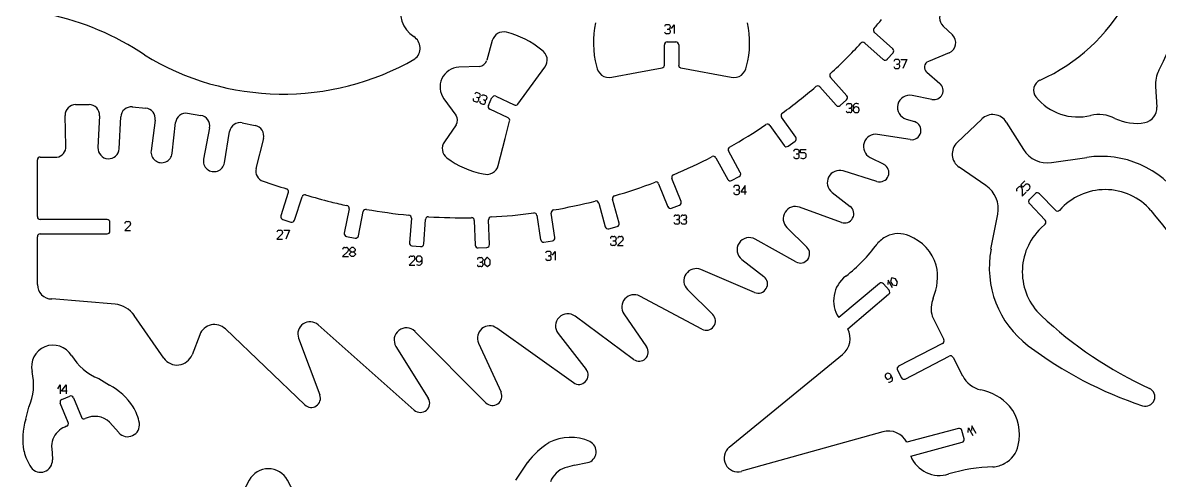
# Model space of a CAD drawing. Extents: x 10726 to 11229, y 401 to 798.
# Drawn here: x 10730 to 10968.2, y 534.3 to 630.2 of the extents above; entities that cross this region are included whole.
import ezdxf

# ---------------------------------------------------------------- set-up
doc = ezdxf.new("R2010")
doc.units = 0
doc.header["$MEASUREMENT"] = 0
doc.layers.add('CYAN', color=4, linetype='CONTINUOUS')

msp = doc.modelspace()

# ---------------------------------------------------------------- linework, layer by layer
at = {"layer": 'CYAN'}
for p, q in [((10865.32, 629.77), (10864.92, 629.77)), ((10865.72, 629.23), (10865.72, 629.36)), ((10865.99, 628.96), (10866.52, 629.77)), ((10866.52, 629.77), (10866.52, 627.89)), ((10922.9, 629.48), (10924.85, 627.63)), ((10864.92, 627.89), (10865.32, 627.89)), ((10865.05, 628.83), (10865.32, 628.83)), ((10865.72, 628.29), (10865.72, 628.43)), ((10912.34, 624.72), (10908.47, 628.17)), ((10828.4, 626.46), (10827.23, 622.3)), ((10864.47, 621.28), (10864.47, 625.55)), ((10865.07, 626.15), (10866.87, 626.15)), ((10867.47, 625.55), (10867.47, 621.28)), ((10906.49, 625.93), (10910.36, 622.48)), ((10911.2, 622.53), (10912.4, 623.88)), ((10913.39, 622.47), (10913, 622.47)), ((10913.81, 621.93), (10913.81, 622.07)), ((10914.05, 622.47), (10915.28, 622.47)), ((10915.28, 622.47), (10914.47, 620.59)), ((10924.16, 623.89), (10919.81, 622.08)), ((10825.64, 621.04), (10821.38, 620.84)), ((10833.74, 613.12), (10839.44, 620.89)), ((10853.43, 618.74), (10858.7, 619.72)), ((10858.7, 619.72), (10863.98, 620.7)), ((10867.95, 620.7), (10878.5, 618.74)), ((10913, 620.59), (10913.39, 620.59)), ((10913.12, 621.53), (10913.39, 621.53)), ((10913.81, 621), (10913.81, 621.13)), ((10919.45, 619.83), (10922.21, 617.47)), ((10902.71, 614.86), (10899.26, 618.72)), ((10825.64, 615.37), (10825.28, 615.51)), ((10825.85, 614.73), (10825.88, 614.86)), ((10827.05, 614.87), (10826.66, 615.01)), ((10829.15, 614.76), (10833.02, 612.94)), ((10897.04, 616.73), (10900.46, 612.87)), ((10920.56, 614.1), (10916.39, 614.94)), ((10967.41, 616.82), (10967.68, 612.51)), ((10741.07, 613.03), (10743.89, 613.01)), ((10752.95, 612.54), (10755.77, 612.27)), ((10818.26, 614.25), (10820.78, 610.81)), ((10824.62, 613.75), (10825.01, 613.61)), ((10825.07, 614.58), (10825.34, 614.49)), ((10825.52, 613.85), (10825.58, 613.98)), ((10826.03, 613.24), (10826.39, 613.11)), ((10826.48, 614.08), (10826.72, 613.99)), ((10826.9, 613.35), (10826.96, 613.47)), ((10827.23, 614.23), (10827.29, 614.35)), ((10827.59, 612.85), (10828.34, 614.48)), ((10901.33, 612.82), (10902.65, 614.02)), ((10903.01, 613.22), (10903.4, 613.22)), ((10903.13, 612.28), (10903.4, 612.28)), ((10903.79, 612.81), (10903.79, 612.68)), ((10904.06, 612.68), (10904.06, 611.88)), ((10904.81, 613.22), (10904.6, 613.22)), ((10904.75, 612.54), (10904.6, 612.54)), ((10739.03, 604.29), (10738.85, 610.75)), ((10746.08, 610.68), (10745.75, 604.01)), ((10750.19, 603.78), (10750.52, 610.45)), ((10764.53, 611.19), (10767.32, 610.77)), ((10831.73, 610.22), (10827.86, 612.05)), ((10892, 606.17), (10889.03, 610.4)), ((10903.4, 611.34), (10903.01, 611.34)), ((10903.79, 611.88), (10903.79, 611.74)), ((10904.6, 611.34), (10904.75, 611.34)), ((10905.29, 611.88), (10905.29, 612.01)), ((10915.16, 609.97), (10916.87, 609.45)), ((10925.82, 605.06), (10931.01, 610)), ((10757.75, 609.76), (10756.88, 603.35)), ((10761.29, 602.81), (10762.01, 609.24)), ((10769.15, 608.15), (10767.89, 601.59)), ((10775.99, 609.2), (10778.72, 608.63)), ((10820.81, 608.8), (10818.35, 605.25)), ((10831.1, 605.92), (10832.03, 609.53)), ((10886.6, 608.67), (10889.57, 604.44)), ((10936.14, 609.36), (10939.74, 603.58)), ((10772.24, 600.81), (10773.35, 607.4)), ((10780.43, 605.92), (10778.87, 599.64)), ((10829.63, 600.23), (10831.1, 605.92)), ((10890.41, 604.29), (10891.88, 605.33)), ((10916, 605.68), (10909.16, 606.76)), ((10880.39, 598.76), (10877.93, 603.3)), ((10892.36, 603.61), (10891.97, 603.61)), ((10892.75, 603.08), (10892.75, 603.21)), ((10893.02, 602.94), (10893.02, 603.61)), ((10893.02, 603.61), (10894.22, 603.61)), ((10893.71, 602.94), (10893.02, 602.94)), ((10733.06, 589.53), (10733.06, 601.42)), ((10733.66, 602.02), (10737.11, 602.02)), ((10875.29, 601.87), (10877.75, 597.33)), ((10891.97, 601.74), (10892.36, 601.74)), ((10892.09, 602.67), (10892.36, 602.67)), ((10892.75, 602.14), (10892.75, 602.27)), ((10893.44, 601.74), (10893.71, 601.74)), ((10894.22, 602.27), (10894.22, 602.41)), ((10907.6, 601.94), (10910.45, 600.5)), ((10945.62, 600.87), (10953.03, 601.96)), ((10878.56, 597.09), (10880.15, 597.95)), ((10909.01, 596.91), (10901.93, 599.11)), ((10931.88, 596.04), (10926.24, 599.91)), ((10863.26, 596.42), (10865.21, 591.62)), ((10867.97, 592.74), (10866.05, 597.54)), ((10879.82, 596.08), (10879.4, 596.08)), ((10880.21, 595.54), (10880.21, 595.68)), ((10881.41, 596.08), (10880.48, 594.74)), ((10881.41, 594.21), (10881.41, 596.08)), ((10938.39, 595.44), (10938.69, 595.73)), ((10939.17, 596.2), (10940.01, 597.05)), ((10939.62, 595.73), (10939.17, 596.2)), ((10939.26, 595.73), (10939.35, 595.63)), ((10940.1, 596.2), (10939.62, 595.73)), ((10940.97, 596.1), (10940.85, 596.2)), ((10785.65, 594.62), (10784.09, 589.68)), ((10786.94, 588.77), (10788.53, 593.7)), ((10879.4, 594.21), (10879.82, 594.21)), ((10879.55, 595.14), (10879.82, 595.14)), ((10880.21, 594.61), (10880.21, 594.74)), ((10880.48, 594.74), (10881.68, 594.74)), ((10899.62, 594.63), (10903.43, 591.68)), ((10939.47, 595.32), (10939.44, 593.83)), ((10939.44, 593.83), (10940.28, 594.69)), ((10940.76, 595.16), (10940.97, 595.35)), ((10942.26, 594.36), (10940.97, 593.12)), ((10946.43, 590.88), (10943.13, 594.35)), ((10798.4, 591.16), (10797.38, 586.08)), ((10850.72, 592.38), (10852.07, 587.39)), ((10854.98, 588.18), (10853.6, 593.17)), ((10865.99, 591.29), (10867.64, 591.96)), ((10901.57, 588.33), (10892.81, 591.51)), ((10940.97, 592.27), (10944.27, 588.8)), ((10747.67, 588.93), (10733.66, 588.93)), ((10751.78, 588.5), (10752.17, 588.5)), ((10784.48, 588.93), (10786.19, 588.38)), ((10800.35, 585.51), (10801.34, 590.58)), ((10811.45, 589.2), (10811.03, 584.04)), ((10814.03, 583.8), (10814.42, 588.96)), ((10824.62, 588.74), (10824.8, 583.57)), ((10827.8, 583.68), (10827.62, 588.85)), ((10837.76, 589.81), (10838.54, 584.7)), ((10841.51, 585.15), (10840.73, 590.26)), ((10866.86, 589.86), (10867.25, 589.86)), ((10866.98, 588.93), (10867.25, 588.93)), ((10867.67, 589.46), (10867.67, 589.33)), ((10867.67, 588.53), (10867.67, 588.39)), ((10868.33, 589.86), (10868.72, 589.86)), ((10868.45, 588.93), (10868.72, 588.93)), ((10869.14, 589.46), (10869.14, 589.33)), ((10869.14, 588.53), (10869.14, 588.39)), ((10932.93, 582.7), (10934.34, 590.05)), ((10748.27, 586.53), (10748.27, 588.33)), ((10752.44, 587.66), (10751.36, 586.62)), ((10751.36, 586.62), (10752.59, 586.62)), ((10752.59, 588.09), (10752.59, 587.96)), ((10783.64, 586.69), (10784.03, 586.69)), ((10784.45, 586.29), (10784.45, 586.15)), ((10784.72, 586.69), (10785.92, 586.69)), ((10785.92, 586.69), (10785.11, 584.82)), ((10852.82, 586.97), (10854.56, 587.45)), ((10867.25, 587.99), (10866.86, 587.99)), ((10868.72, 587.99), (10868.33, 587.99)), ((10890.14, 587.27), (10894.34, 583.12)), ((10944.27, 587.96), (10943.4, 587.12)), ((10733.06, 575.28), (10733.06, 585.33)), ((10733.66, 585.93), (10747.67, 585.93)), ((10784.3, 585.85), (10783.25, 584.82)), ((10783.25, 584.82), (10784.45, 584.82)), ((10797.86, 585.38), (10799.63, 585.04)), ((10839.23, 584.19), (10841, 584.46)), ((10853.57, 585.38), (10853.96, 585.38)), ((10853.69, 584.44), (10853.96, 584.44)), ((10854.38, 584.97), (10854.38, 584.84)), ((10854.38, 584.04), (10854.38, 583.9)), ((10855.7, 584.54), (10854.65, 583.5)), ((10855.04, 585.38), (10855.43, 585.38)), ((10855.85, 584.97), (10855.85, 584.84)), ((10892.03, 580.05), (10883.51, 584.82)), ((10798.1, 582.24), (10797.02, 581.2)), ((10797.44, 583.08), (10797.83, 583.08)), ((10798.25, 582.67), (10798.25, 582.54)), ((10798.91, 583.08), (10798.49, 582.67)), ((10798.49, 582.67), (10798.49, 582.54)), ((10798.49, 582.54), (10798.91, 582.14)), ((10798.49, 581.73), (10798.91, 582.14)), ((10798.49, 581.6), (10798.49, 581.73)), ((10798.91, 581.2), (10798.49, 581.6)), ((10799.3, 583.08), (10798.91, 583.08)), ((10798.91, 582.14), (10799.3, 582.14)), ((10799.72, 582.67), (10799.3, 583.08)), ((10799.3, 582.14), (10799.72, 582.54)), ((10799.3, 582.14), (10799.72, 581.73)), ((10799.72, 581.6), (10799.3, 581.2)), ((10799.72, 582.54), (10799.72, 582.67)), ((10799.72, 581.73), (10799.72, 581.6)), ((10811.39, 581.27), (10811.78, 581.27)), ((10811.57, 583.4), (10813.37, 583.25)), ((10813.13, 581.27), (10812.98, 581.27)), ((10825.43, 582.99), (10827.23, 583.06)), ((10840.34, 582.25), (10839.95, 582.25)), ((10840.1, 581.32), (10840.34, 581.32)), ((10840.76, 581.72), (10840.76, 581.85)), ((10841.03, 581.45), (10841.57, 582.25)), ((10841.57, 582.25), (10841.57, 580.38)), ((10853.96, 583.5), (10853.57, 583.5)), ((10854.65, 583.5), (10855.85, 583.5)), ((10797.02, 581.2), (10798.25, 581.2)), ((10799.3, 581.2), (10798.91, 581.2)), ((10812.05, 580.43), (10810.97, 579.39)), ((10810.97, 579.39), (10812.2, 579.39)), ((10812.2, 580.87), (10812.2, 580.73)), ((10812.47, 580.73), (10812.47, 580.6)), ((10812.95, 579.39), (10813.13, 579.39)), ((10812.98, 580.06), (10813.13, 580.06)), ((10813.67, 579.93), (10813.67, 580.73)), ((10825.67, 580.94), (10826.06, 580.94)), ((10826.06, 579.06), (10825.67, 579.06)), ((10825.79, 580), (10826.06, 580)), ((10826.48, 580.54), (10826.48, 580.4)), ((10826.48, 579.6), (10826.48, 579.47)), ((10827.29, 580.94), (10826.75, 580.4)), ((10826.75, 580.4), (10826.75, 579.6)), ((10826.75, 579.6), (10827.41, 579.06)), ((10827.41, 580.94), (10827.29, 580.94)), ((10827.95, 580.4), (10827.41, 580.94)), ((10827.41, 579.06), (10827.95, 579.6)), ((10827.95, 579.6), (10827.95, 580.4)), ((10839.95, 580.38), (10840.34, 580.38)), ((10840.76, 580.78), (10840.76, 580.92)), ((10880.69, 580.55), (10885.34, 576.97)), ((10883.39, 573.65), (10872.14, 578.43)), ((10912.06, 576.65), (10911.87, 575.92)), ((10912.18, 576.71), (10912.06, 576.65)), ((10912.91, 576.52), (10912.18, 576.71)), ((10913.31, 575.82), (10912.91, 576.52)), ((10869.32, 574.24), (10874.6, 569.04)), ((10909.55, 575.55), (10901.01, 568.37)), ((10911.56, 574.09), (10910.4, 575.47)), ((10911.36, 576.25), (10911.3, 575.28)), ((10912.3, 574.62), (10911.36, 576.25)), ((10911.87, 575.92), (10912.27, 575.22)), ((10912.27, 575.22), (10913.11, 575.09)), ((10913.11, 575.09), (10913.31, 575.82)), ((10749.32, 571.16), (10736.06, 572.28)), ((10872.32, 565.95), (10859.3, 572.87)), ((10902.91, 566.05), (10911.48, 573.25)), ((10759.55, 559.88), (10753.37, 568.82)), ((10858.01, 559.59), (10845.77, 568.67)), ((10856, 569.15), (10860.74, 562.25)), ((10920.61, 568.64), (10923.03, 563.76)), ((10767.08, 564.79), (10765.46, 560.59)), ((10789.1, 550.08), (10772.45, 565.99)), ((10812.05, 548.98), (10791.92, 566.85)), ((10827.08, 550.53), (10812.2, 565.48)), ((10845.41, 554.73), (10829.33, 566.18)), ((10842.2, 565.03), (10848.08, 557.51)), ((10787.81, 564.03), (10792.25, 552.16)), ((10808.21, 562.32), (10814.99, 551.45)), ((10825.52, 563.02), (10830.23, 552.71)), ((10922.77, 562.95), (10913.56, 558.16)), ((10878.05, 541.19), (10901.81, 560.65)), ((10914.95, 555.5), (10924.16, 560.29)), ((10924.97, 560.03), (10926.99, 556.15)), ((10745.93, 555.59), (10748.16, 554.23)), ((10910.87, 555.72), (10910.8, 555.84)), ((10911, 556.57), (10911.11, 556.64)), ((10911.72, 555.59), (10911.6, 555.53)), ((10911.84, 556.44), (10912.25, 555.74)), ((10913.31, 557.35), (10914.14, 555.75)), ((10737.31, 553.47), (10737.85, 554.28)), ((10737.85, 554.28), (10737.85, 552.4)), ((10738.11, 552.94), (10739.05, 554.28)), ((10739.32, 552.94), (10738.11, 552.94)), ((10739.05, 554.28), (10739.05, 552.4)), ((10912.05, 555.01), (10911.89, 554.92)), ((10739.51, 546.38), (10737.84, 550.44)), ((10738.17, 551.22), (10739.84, 551.9)), ((10740.62, 551.58), (10742.28, 547.51)), ((10730.6, 547.06), (10731.24, 549.59)), ((10750.11, 544.26), (10748.19, 546.44)), ((10928.89, 545.69), (10928.83, 544.73)), ((10929.83, 544.07), (10928.89, 545.69)), ((10910.24, 544.44), (10880.67, 536.15)), ((10926.11, 545.13), (10915.3, 542.25)), ((10927.31, 542.97), (10926.85, 544.71)), ((10928.13, 544.32), (10928.19, 545.29)), ((10928.19, 545.29), (10929.13, 543.66)), ((10736.04, 541.47), (10736.12, 540.02)), ((10916.1, 539.36), (10926.89, 542.24)), ((10736.12, 540.02), (10736.2, 538.57)), ((10835.81, 538.04), (10833.25, 534.27)), ((10845.66, 537.41), (10848.34, 537.97)), ((10777.46, 534.3), (10775.26, 530.17)), ((10787.67, 530.17), (10785.46, 534.3))]:
    msp.add_line(p, q, dxfattribs=at)
for centre, radius, start, end in [((10927.28, 653.73), 39, 294.1059, 7.4514), ((10915, 648.11), 60, 332.2502, 6.0177), ((10815.18, 632.32), 6, 158.2916, 237.3828), ((10724.05, 576.96), 56.11, 55.936, 78.257), ((10924.51, 631.21), 2.37, 131.9137, 227.1024), ((10869.05, 626.12), 19.47, 167.9656, 195.0165), ((10864.92, 629.36), 0.402, 89.9987, 179.9987), ((10865.32, 629.36), 0.4, 359.7848, 89.7874), ((10865.32, 629.23), 0.399, 270, 0), ((10862.88, 626.12), 19.47, 344.9835, 12.0344), ((10908.89, 628.6), 0.6, 137.5566, 226.5352), ((10821.98, 703.34), 114.02, 319.313, 320.5306), ((10810.39, 624.85), 2.87, 307.7988, 57.3299), ((10830.77, 625.79), 2.46, 76.4832, 164.2332), ((10827.25, 610.9), 17.76, 49.6165, 76.6611), ((10864.92, 628.29), 0.402, 180.0013, 270.0013), ((10865.32, 628.43), 0.4, 359.7836, 89.7861), ((10865.32, 628.29), 0.4, 270.2126, 0.2152), ((10923.3, 625.98), 2.26, 292.358, 46.7084), ((10837.45, 622.34), 2.47, 324.0262, 58.0329), ((10865.07, 625.55), 0.6, 90, 180), ((10866.87, 625.55), 0.6, 0.0008, 90.0008), ((10821.98, 703.31), 114, 312.7237, 317.2219), ((10906.09, 625.48), 0.599, 48.2683, 137.4571), ((10911.95, 624.27), 0.6, 319.0573, 49.056), ((10784.55, 670.73), 55.5, 238.4196, 299.8213), ((10825.57, 622.78), 1.74, 272.5676, 343.9575), ((10910.76, 622.93), 0.596, 228.5702, 318.38), ((10912.99, 622.06), 0.411, 88.746, 178.746), ((10913.4, 622.06), 0.411, 1.254, 91.254), ((10913.4, 621.94), 0.411, 268.7447, 358.7447), ((10920.32, 620.85), 1.34, 112.495, 229.3242), ((10821.58, 616.71), 4.13, 92.7009, 154.6344), ((10852.92, 621.4), 2.7, 186.8067, 280.793), ((10863.87, 621.29), 0.599, 280.5959, 359.9073), ((10868.06, 621.28), 0.598, 179.9194, 259.23), ((10879.01, 621.4), 2.7, 259.207, 353.1933), ((10899.72, 619.11), 0.602, 131.5205, 220.3086), ((10912.99, 621), 0.411, 181.2528, 271.2553), ((10913.4, 621.12), 0.41, 1.4677, 91.4702), ((10913.4, 621), 0.411, 268.7447, 358.7472), ((10973.67, 617.28), 6.27, 152.5338, 184.2167), ((10821.58, 616.71), 4.13, 154.6728, 216.66), ((10920.95, 616), 1.94, 258.5246, 49.2877), ((10944.13, 616.06), 2.28, 114.016, 219.1106), ((10825.15, 615.13), 0.399, 70.2028, 160.2019), ((10825.48, 614.87), 0.399, 250.1995, 340.2004), ((10825.51, 615), 0.401, 340.144, 69.9984), ((10826.53, 614.63), 0.4, 70.4013, 160.0019), ((10826.92, 614.49), 0.401, 340.1447, 69.9976), ((10828.89, 614.22), 0.605, 64.1937, 154.5758), ((10821.98, 703.35), 114.03, 306.1103, 310.6096), ((10896.6, 616.33), 0.601, 41.8348, 130.8088), ((10902.26, 614.47), 0.601, 311.038, 40.8489), ((10915.89, 612.43), 2.56, 78.7934, 253.3947), ((10951.19, 621.81), 11.39, 219.1507, 283.3418), ((10741.06, 610.82), 2.21, 89.6778, 181.85), ((10743.87, 610.8), 2.21, 357.0476, 89.4527), ((10752.74, 610.33), 2.22, 84.4673, 176.8751), ((10755.56, 610.06), 2.21, 352.2605, 84.4533), ((10824.76, 614.13), 0.402, 159.9452, 249.9452), ((10825.15, 613.99), 0.399, 250.2016, 340.2016), ((10825.21, 614.11), 0.402, 339.9433, 69.9457), ((10826.17, 613.62), 0.4, 159.6673, 250.2184), ((10826.53, 613.48), 0.4, 250.4028, 339.9987), ((10826.86, 614.36), 0.399, 250.2028, 340.2019), ((10826.59, 613.61), 0.4, 339.6685, 70.2187), ((10828.13, 612.59), 0.597, 153.822, 243.5639), ((10833.27, 613.47), 0.584, 245.1204, 324.2965), ((10900.92, 613.28), 0.616, 221.8437, 311.8425), ((10903, 612.81), 0.411, 88.7447, 178.7472), ((10903.4, 612.82), 0.396, 359.1297, 89.1322), ((10903.4, 612.67), 0.396, 270.8678, 0.8678), ((10903.4, 611.88), 0.396, 359.1322, 89.1322), ((10904.6, 612.68), 0.538, 89.84, 179.8419), ((10904.6, 612.01), 0.537, 89.6791, 179.6791), ((10904.76, 612.01), 0.537, 0.3219, 90.32), ((10904.84, 612.68), 0.54, 48.4442, 93.3685), ((10964.61, 612.3), 3.08, 280.9242, 3.9381), ((10764.21, 609), 2.21, 81.5985, 173.7823), ((10766.98, 608.58), 2.21, 348.7899, 81.1587), ((10819.39, 609.79), 1.73, 325.1751, 36.5295), ((10831.47, 609.7), 0.59, 343.6442, 63.1693), ((10889.53, 610.74), 0.603, 125.2834, 214.252), ((10903, 611.75), 0.41, 181.4677, 271.4702), ((10903.4, 611.74), 0.395, 270.6527, 0.6553), ((10904.6, 611.88), 0.537, 180.319, 270.3209), ((10904.76, 611.88), 0.537, 269.68, 359.68), ((10933.31, 607.6), 3.33, 32.0421, 133.7575), ((10955.55, 603.46), 7.47, 63.4162, 103.353), ((10963.32, 618.99), 9.9, 243.4486, 280.9334), ((10775.54, 607.03), 2.22, 78.1975, 170.5536), ((10778.27, 606.45), 2.22, 346.1806, 78.3416), ((10821.98, 703.44), 114.1, 299.4868, 303.9869), ((10886.11, 608.32), 0.608, 35.3121, 124.4402), ((10916.31, 607.59), 1.94, 260.9605, 73.0364), ((10820.38, 603.84), 2.47, 145.1841, 232.9807), ((10891.52, 605.81), 0.598, 307.0123, 36.6125), ((10908.76, 604.23), 2.57, 80.9111, 243.2482), ((10736.82, 604.21), 2.22, 277.6675, 1.8324), ((10747.97, 603.89), 2.22, 177.0605, 356.9829), ((10759.08, 603.06), 2.22, 172.3129, 353.648), ((10878.45, 603.6), 0.596, 121.0535, 209.7742), ((10890.06, 604.79), 0.602, 215.1894, 305.3549), ((10891.96, 603.2), 0.411, 88.7447, 178.7472), ((10892.36, 603.21), 0.396, 359.1309, 89.131), ((10892.36, 603.07), 0.396, 270.869, 0.8691), ((10893.7, 602.42), 0.522, 358.6835, 88.6835), ((10928.13, 602.65), 3.33, 133.8341, 235.4888), ((10944.76, 606.72), 5.92, 212.0532, 278.378), ((10733.66, 601.42), 0.6, 90, 180), ((10770.06, 601.17), 2.21, 168.9667, 350.5485), ((10829.68, 615.98), 17.75, 232.6006, 259.6424), ((10821.96, 703.35), 114.04, 292.9246, 297.4224), ((10874.76, 601.58), 0.605, 28.7456, 117.466), ((10891.96, 602.15), 0.411, 181.2553, 271.2553), ((10892.36, 602.28), 0.396, 359.1322, 89.1322), ((10892.36, 602.13), 0.396, 270.8678, 0.8678), ((10893.4, 602.31), 0.575, 229.6401, 274.7224), ((10893.7, 602.26), 0.524, 271.4763, 1.4762), ((10909.59, 598.76), 1.94, 252.7989, 63.3996), ((10956.01, 581.69), 20.48, 34.5201, 98.3701), ((10781.02, 599.09), 2.21, 165.6706, 253.0938), ((10827.26, 600.84), 2.45, 251.5375, 345.6222), ((10866.61, 597.76), 0.602, 112.4948, 201.4827), ((10879.87, 598.47), 0.6, 298.6227, 28.4844), ((10901.18, 596.66), 2.56, 72.9475, 232.4572), ((10820.25, 710.44), 120.27, 250.6364, 253.1029), ((10821.95, 703.39), 114.09, 286.3249, 290.824), ((10862.72, 596.21), 0.587, 21.1281, 110.2246), ((10878.28, 597.61), 0.595, 208.3007, 298.6893), ((10879.41, 595.68), 0.396, 90.8678, 180.8678), ((10879.82, 595.68), 0.396, 359.1335, 89.1309), ((10928.53, 591.16), 5.92, 349.1366, 55.4908), ((10938.97, 595.44), 0.404, 45.1508, 134.8492), ((10939.07, 595.34), 0.404, 356.2001, 45.5062), ((10940.47, 595.83), 0.529, 44.8869, 135.1131), ((10940.59, 595.73), 0.535, 315, 45), ((10785.09, 594.81), 0.593, 341.1381, 70.1423), ((10789.09, 593.53), 0.586, 74.216, 163.037), ((10821.96, 703.35), 114.05, 253.3327, 256.1162), ((10854.19, 593.32), 0.603, 105.7074, 194.8022), ((10879.41, 594.6), 0.396, 179.1322, 269.1322), ((10879.82, 595.54), 0.396, 270.8703, 0.8678), ((10879.82, 594.75), 0.396, 359.1335, 89.1309), ((10879.82, 594.6), 0.396, 270.8691, 0.8665), ((10938.67, 595.16), 0.402, 135.1516, 224.8484), ((10940.35, 595.5), 0.532, 275.2414, 320.1591), ((10942.68, 593.92), 0.616, 43.914, 133.7162), ((10956.87, 582.49), 12.71, 40.9813, 138.8394), ((10821.96, 703.35), 114.05, 256.1161, 257.8363), ((10797.81, 591.27), 0.607, 349.9236, 78.8022), ((10801.93, 590.47), 0.598, 80.0769, 168.898), ((10821.97, 703.46), 114.15, 259.9399, 264.4399), ((10841.34, 590.34), 0.608, 98.759, 187.5828), ((10821.94, 702.95), 113.66, 279.7772, 284.2779), ((10850.13, 592.21), 0.615, 16.1667, 104.9861), ((10865.77, 591.85), 0.599, 201.8287, 291.9349), ((10867.42, 592.51), 0.599, 292.1217, 22.014), ((10891.94, 589.1), 2.56, 70.0664, 225.5229), ((10902.24, 590.15), 1.94, 249.9204, 52.0142), ((10941.39, 592.69), 0.599, 134.9007, 225.0993), ((10946.87, 591.3), 0.614, 223.7106, 313.9173), ((10902.9, 535.96), 83.98, 22.0723, 40.798), ((10733.66, 589.53), 0.6, 180, 270), ((10747.67, 588.33), 0.6, 360, 90), ((10751.77, 588.09), 0.411, 88.7447, 178.7447), ((10752.18, 588.09), 0.411, 1.2553, 91.2553), ((10784.67, 589.5), 0.601, 162.4735, 252.2872), ((10786.37, 588.95), 0.596, 252.2505, 342.3376), ((10810.86, 589.24), 0.599, 355.3655, 84.5079), ((10815.02, 588.91), 0.597, 86.6435, 175.496), ((10821.94, 703.58), 114.28, 266.5432, 271.0427), ((10824.03, 588.73), 0.594, 1.4498, 90.5913), ((10828.22, 588.87), 0.601, 92.8892, 182.0158), ((10821.96, 703.27), 113.97, 273.1355, 277.636), ((10837.18, 589.72), 0.593, 8.1998, 97.0668), ((10866.87, 589.47), 0.396, 90.8678, 180.8703), ((10867.26, 589.45), 0.411, 1.2528, 91.2553), ((10867.26, 589.34), 0.411, 268.7447, 358.7447), ((10867.26, 588.52), 0.411, 1.254, 91.254), ((10868.34, 589.47), 0.396, 90.8691, 180.869), ((10868.73, 589.45), 0.411, 1.2516, 91.254), ((10868.73, 589.34), 0.411, 268.7447, 358.7472), ((10868.73, 588.52), 0.411, 1.2516, 91.254), ((10943.84, 588.38), 0.6, 315.2018, 44.7982), ((10747.67, 586.53), 0.6, 270.0008, 0.0008), ((10752.19, 587.97), 0.407, 309.1162, 358.6557), ((10783.65, 586.29), 0.396, 90.8678, 180.8678), ((10784.04, 586.28), 0.411, 1.2553, 91.2553), ((10784.05, 586.17), 0.408, 309.1941, 358.1317), ((10797.97, 585.97), 0.6, 168.9668, 259.5309), ((10852.66, 587.56), 0.608, 195.7512, 285.7508), ((10854.4, 588.03), 0.6, 285.3931, 15.1165), ((10866.87, 588.39), 0.396, 179.1322, 269.1322), ((10867.26, 588.4), 0.411, 268.7447, 358.7447), ((10868.34, 588.39), 0.396, 179.1335, 269.1309), ((10868.73, 588.4), 0.411, 268.7447, 358.7472), ((10952.13, 577.99), 12.64, 133.7208, 226.6544), ((10733.66, 585.33), 0.6, 90, 180), ((10799.76, 585.64), 0.61, 258.358, 348.358), ((10811.63, 583.99), 0.595, 174.9359, 264.936), ((10813.43, 583.86), 0.606, 264.6119, 354.8976), ((10827.21, 583.65), 0.596, 272.4516, 2.4516), ((10839.14, 584.79), 0.604, 189.1579, 278.8761), ((10840.92, 585.06), 0.603, 278.2918, 8.2921), ((10853.56, 584.97), 0.411, 88.7447, 178.7472), ((10853.56, 583.91), 0.41, 181.4677, 271.4702), ((10853.97, 584.97), 0.411, 1.2528, 91.2553), ((10853.97, 584.85), 0.411, 268.7447, 358.7447), ((10853.97, 584.03), 0.411, 1.2528, 91.2553), ((10853.97, 583.91), 0.41, 268.5298, 358.5323), ((10855.05, 584.98), 0.396, 90.869, 180.8691), ((10855.44, 584.97), 0.411, 1.2528, 91.2553), ((10855.45, 584.85), 0.406, 309.0325, 358.2907), ((10882.26, 582.58), 2.56, 60.7377, 232.3669), ((10882.01, 603.54), 33.48, 307.7739, 323.8371), ((10913.1, 580.71), 5.09, 113.6545, 142.8704), ((10913.54, 580.6), 5.38, 65.5408, 117.455), ((10912.51, 576.79), 9.29, 15.9198, 69.5245), ((10797.43, 582.66), 0.411, 88.7447, 178.7447), ((10797.84, 582.66), 0.411, 1.2553, 91.2553), ((10797.85, 582.55), 0.406, 309.0311, 358.2921), ((10811.38, 580.86), 0.41, 88.5298, 178.5298), ((10811.79, 580.86), 0.41, 1.4702, 91.4702), ((10812.99, 580.74), 0.522, 91.3165, 181.3165), ((10813.14, 580.73), 0.537, 0.3219, 90.32), ((10825.41, 583.59), 0.604, 182.5578, 272.5697), ((10839.96, 581.86), 0.396, 90.8678, 180.8678), ((10840.35, 581.84), 0.411, 1.2553, 91.2553), ((10840.35, 581.73), 0.41, 268.5298, 358.5323), ((10840.35, 580.91), 0.411, 1.2528, 91.2553), ((10892.98, 581.74), 1.94, 240.7474, 45.3697), ((10953.05, 578.85), 20.48, 169.1824, 233.0292), ((10811.79, 580.74), 0.409, 309.2777, 358.4941), ((10812.99, 580.59), 0.522, 178.6816, 268.6835), ((10812.91, 579.97), 0.575, 229.6407, 274.7204), ((10813.14, 580.6), 0.537, 269.68, 359.68), ((10813.13, 579.93), 0.538, 269.84, 359.8419), ((10825.68, 580.54), 0.396, 90.8678, 180.8703), ((10825.68, 579.46), 0.396, 179.1322, 269.1322), ((10826.07, 580.53), 0.411, 1.2528, 91.2528), ((10826.07, 580.41), 0.411, 268.7472, 358.7447), ((10826.07, 579.59), 0.41, 1.4677, 91.4677), ((10826.07, 579.48), 0.411, 268.7472, 358.7447), ((10839.96, 580.77), 0.396, 179.1322, 269.1322), ((10840.35, 580.79), 0.411, 268.7447, 358.7447), ((10910.51, 576.89), 11.22, 336.5542, 12.6449), ((10871.13, 576.07), 2.57, 66.8579, 225.2332), ((10884.15, 575.44), 1.94, 246.9323, 52.1818), ((10906.4, 571.92), 6.46, 126.927, 213.3363), ((10736.06, 575.28), 3, 180, 270.0003), ((10909.94, 575.09), 0.6, 40.1346, 130.1346), ((10858.11, 570.61), 2.56, 62.1506, 214.7432), ((10911.1, 573.71), 0.601, 310.1527, 40.1192), ((10926.09, 570.27), 5.71, 157.7997, 196.5253), ((10748.86, 565.7), 5.49, 34.7101, 85.1897), ((10790.22, 564.93), 2.57, 48.3469, 200.4497), ((10844.23, 566.61), 2.57, 53.2527, 217.7967), ((10873.24, 567.66), 1.94, 241.9441, 45.2109), ((11001.06, 629.95), 84.01, 226.7118, 245.4372), ((10770.17, 563.6), 3.31, 46.2694, 158.9237), ((10810.39, 563.67), 2.56, 44.8982, 211.947), ((10827.85, 564.09), 2.56, 54.637, 204.6897), ((10899.03, 564.03), 4.38, 309.3579, 27.4837), ((10736.35, 558.07), 4.52, 112.2492, 193.1785), ((10736.34, 558.07), 4.52, 31.2825, 112.2185), ((10859.16, 561.15), 1.93, 233.6498, 34.8188), ((10922.5, 563.48), 0.6, 297.4586, 27.5901), ((10991.25, 629.54), 83.96, 233.0026, 251.562), ((10750.24, 566.52), 11.74, 211.275, 248.4734), ((10762.32, 561.8), 3.37, 214.7195, 338.9431), ((10924.44, 559.76), 0.598, 27.4643, 117.4651), ((10846.54, 556.32), 1.95, 234.4432, 37.704), ((10913.84, 557.63), 0.601, 117.59, 207.4587), ((10720.52, 554.37), 11.74, 335.9748, 13.175), ((10911.26, 556.1), 0.536, 120.2443, 209.8051), ((10911.33, 555.99), 0.535, 210.0024, 300.1646), ((10911.38, 556.17), 0.536, 29.8648, 119.8622), ((10911.45, 556.05), 0.535, 300.0016, 30.1628), ((10911.78, 555.47), 0.536, 300.2443, 29.8051), ((10914.67, 556.03), 0.599, 207.3991, 297.6519), ((10932.05, 558.8), 5.71, 207.7162, 257.177), ((10741.79, 542.28), 13.54, 33.1698, 61.9288), ((10828.46, 551.9), 1.94, 224.7512, 24.497), ((10911.58, 555.38), 0.553, 259.0213, 303.9148), ((10928.54, 542.24), 11.22, 42.403, 78.4938), ((10965.32, 551.76), 1.96, 251.5247, 65.3933), ((10738.4, 550.66), 0.601, 112.2005, 202.0932), ((10740.07, 551.35), 0.6, 22.3343, 112.3337), ((10790.44, 551.48), 1.94, 226.3455, 20.4281), ((10813.34, 550.43), 1.94, 228.3059, 31.8096), ((10744.44, 544.43), 10.15, 10.3733, 31.2315), ((10929.61, 543.95), 9.3, 345.4281, 39.0335), ((10743.52, 542.99), 13.54, 162.5236, 191.2897), ((10740.54, 541.3), 4.5, 107.7578, 129.3858), ((10738.95, 546.15), 0.599, 290.7642, 22.2057), ((10742.84, 547.74), 0.6, 210.8313, 293.6527), ((10745.1, 543.17), 4.5, 46.6222, 116.6751), ((10751.97, 545.89), 2.48, 221.333, 8.4342), ((10740.54, 541.3), 4.5, 129.3857, 177.8105), ((10844.78, 533.61), 9.66, 65.2749, 117.7443), ((10911.42, 540.23), 4.37, 27.4927, 105.6518), ((10926.27, 544.55), 0.599, 14.7653, 105.0419), ((10850.06, 527.04), 18, 122.8897, 142.3577), ((10847.84, 540.26), 2.34, 282.2786, 65.2292), ((10879.88, 538.95), 2.89, 129.2679, 207.6875), ((10926.73, 542.81), 0.599, 284.7647, 15.0425), ((10933.32, 542.6), 5.38, 297.4489, 349.352), ((10740.13, 542.66), 10.15, 193.1834, 214.0487), ((10733.72, 538.44), 2.48, 216.0656, 3.1349), ((10922.11, 541.74), 6.46, 201.6454, 288.0246), ((10781.46, 532.17), 4.53, 89.8963, 151.8794), ((10781.47, 532.17), 4.53, 28.1206, 90.066), ((10845.15, 532.31), 4.82, 108.4181, 159.7758), ((10848.85, 521.23), 16.5, 101.1345, 108.4448), ((10879.89, 538.93), 2.89, 207.3271, 285.6574), ((10934.02, 503.63), 33.47, 91.1589, 107.2221), ((10933.15, 542.18), 5.09, 272.1505, 301.3758)]:
    msp.add_arc(centre, radius, start, end, dxfattribs=at)

doc.saveas('drawing.dxf')
